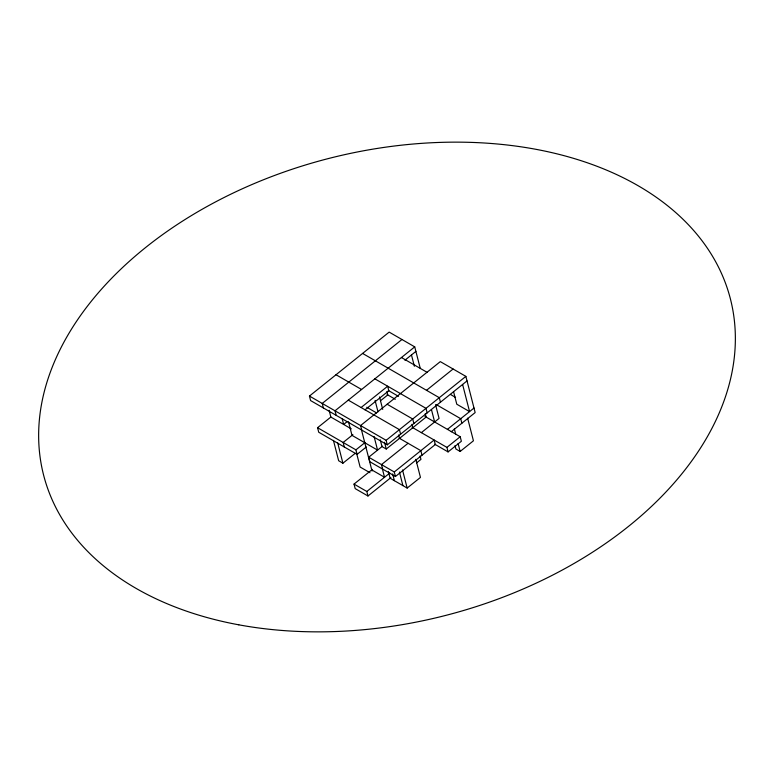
<?xml version="1.0" encoding="UTF-8"?>
<svg xmlns="http://www.w3.org/2000/svg" width="774" height="774" viewBox="0 0 774 774"><rect width="100%" height="100%" fill="white"/><g stroke="black" fill="none" stroke-linecap="round" stroke-linejoin="round"><path stroke-width="1.16" d="M467.032 380.905L387.3 444.837L310.606 400.574L309.445 396.056L389.167 332.114L414.729 346.868L420.253 368.356M401.948 339.496L322.226 403.428L323.387 407.956M414.729 346.868L335.007 410.801L336.168 415.328M366.247 447.024L357.085 454.367L318.733 432.24L317.572 427.712L330.856 417.06L329.114 410.278M404.899 360.21L415.899 351.396M361.081 407.53L387.658 386.216L388.819 390.735L364.989 409.843M347.187 421.598L343.646 424.433L342.195 418.782M380.682 400.613L387.764 394.933L386.894 391.538M352.886 434.659L343.134 442.467L344.304 446.995M426.513 390.309L453.08 369.005M357.085 454.367L355.924 449.849L365.086 442.496M333.43 440.387L338.654 460.743L342.911 463.2L355.314 453.264M387.3 444.837L386.139 440.309L465.871 376.377L440.3 361.622L360.578 425.555L361.739 430.083M395.437 476.503L394.276 471.976L434.137 440.009L435.298 444.537L395.437 476.503L369.866 461.749L368.705 457.221L382.453 446.201M380.247 439.787L381.988 446.569L386.255 449.026L426.116 417.06L425.245 413.664M390.889 477.616L367.979 495.989L355.189 488.617L354.028 484.089L372.362 469.392M408.062 443.289L381.485 464.603L382.646 469.121M421.356 432.637L439.071 418.424L435.588 404.86M367.979 495.989L366.818 491.471L389.728 473.098M447.42 429.357L473.998 408.043M451.242 431.747L475.159 412.571L465.871 376.377M416.528 462.929L420.959 459.379L420.089 455.983M460.201 436.729L461.372 441.257L448.078 451.91L446.917 447.391L460.201 436.729L424.926 416.373M388.384 471.443L390.125 478.235L407.163 488.065L420.456 477.413L415.812 459.321M455.015 445.601L455.886 448.997L460.153 451.455L473.436 440.803L467.631 418.183M401.445 357.53L427.016 372.284M450.478 394.469L455.586 397.42M362.59 353.428L439.293 397.691L440.454 402.219M436.168 404.531L460.714 418.695L461.875 423.223M374.868 378.834L426.01 408.343L427.171 412.871M388.306 390.444L398.533 396.346M387.087 394.537L395.301 399.278M336.013 374.742L361.584 389.496M387.155 404.251L412.716 419.005L413.877 423.523M412.145 427.325L446.917 447.391M434.785 444.237L448.078 451.91M366.77 407.24L376.609 412.919M348.3 400.148L399.432 429.657L400.593 434.185M399.21 438.181L420.843 450.662L422.004 455.189M309.445 396.056L386.139 440.309M330.856 417.06L351.309 428.864M317.572 427.712L355.924 449.849M368.705 457.221L394.276 471.976M371.752 469.886L384.533 477.258L382.211 468.212M369.962 472.701L360.123 467.032L356.64 453.458M354.028 484.089L366.818 491.471M462.6 384.455L469.566 411.594L456.786 404.222L453.593 391.779M454.338 428.835L455.789 434.495M458.121 443.541L460.153 451.455M431.447 409.543L434.64 421.975M411.468 354.947L414.371 366.257M411.962 424.326L412.832 427.712M398.668 434.978L399.539 438.374M402.519 469.973L407.163 488.065M399.423 472.034L402.906 485.608M379.512 396.936L382.714 409.369M375.09 400.487L377.993 411.797M384.514 442.244L386.255 449.026M392.641 473.901L394.382 480.693M374.084 436.546L377.567 450.12L351.996 435.365L348.513 421.791M361.294 429.173L372.042 471.018M337.687 442.854L342.911 463.2M238.789 624.821A354.531 235.847 -14.4 0 0 734.129 318.549A354.531 235.847 -14.4 0 0 188.082 217.62A354.531 235.847 -14.4 0 0 238.789 624.821"/></g></svg>
